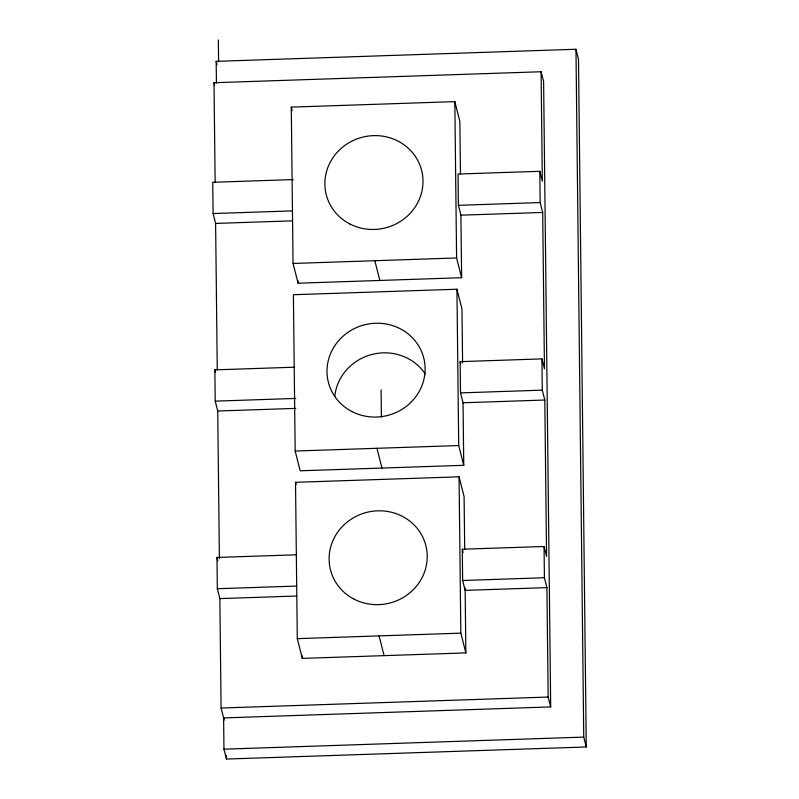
<?xml version="1.0" encoding="UTF-8"?>
<svg xmlns="http://www.w3.org/2000/svg" width="799" height="799" viewBox="0 0 799 799"><rect width="100%" height="100%" fill="white"/><g stroke="black" fill="none" stroke-linecap="round" stroke-linejoin="round"><path stroke-width="1.2" d="M216.429 82.986L216.179 61.343L575.969 49.258L578.486 59.136L586.266 746.975L226.477 759.05L223.96 749.172L223.61 717.911L550.681 706.925L543.61 81.618L541.093 71.75L214.012 82.726L215.141 182.212M541.093 71.75L542.331 181.173L539.814 171.296L458.047 174.042L458.396 205.313L460.913 215.181L461.622 277.712L298.087 283.206L293.053 263.45L291.285 107.126L454.821 101.633L459.854 121.388L460.454 174.112M293.263 179.575L212.734 182.282L213.093 213.543L215.61 223.42L217.268 369.817M213.093 213.543L292.384 210.886M458.396 205.313L540.164 202.566L542.691 212.444L544.459 368.768L541.932 358.891L460.164 361.637L460.524 392.898L463.04 402.776L463.75 465.308L300.204 470.801L295.171 451.045L293.403 294.721L456.938 289.228L461.982 308.983L462.591 362.926M215.61 223.42L292.424 220.844M460.913 215.181L542.691 212.444M293.053 263.45L456.589 257.967L461.622 277.712M219.395 558.651L217.727 411.016L215.211 401.138L214.861 369.867L294.152 367.21M215.211 401.138L295.74 398.431M460.524 392.898L542.291 390.152L544.808 400.029L546.576 556.354L544.059 546.476L462.291 549.223L462.641 580.493L465.158 590.371L546.925 587.625L548.164 697.048L550.681 706.925M217.727 411.016L295.78 408.389M463.04 402.776L544.808 400.029M295.171 451.045L458.706 445.552L463.75 465.308M465.128 587.964L465.867 652.903L302.332 658.386L297.288 638.641L295.52 482.306L459.065 476.823L464.099 496.569L464.698 549.293M224.169 720.099L221.093 708.034L219.855 598.601L217.338 588.723L216.978 557.462L296.269 554.796M217.338 588.723L296.629 586.067M462.641 580.493L544.409 577.747L546.925 587.625M219.855 598.601L296.669 596.024M297.288 638.641L460.833 633.148L465.867 652.903M221.093 708.034L548.164 697.048M223.96 749.172L583.749 737.097L586.266 746.975M460.164 361.637L460.723 363.825M462.291 549.223L463.13 552.518M374.821 260.704L379.855 280.459M291.285 107.126L292.174 110.612M376.938 448.299L381.972 468.054M379.066 635.894L384.099 655.639M216.179 61.343L217.018 64.629M214.012 82.726L214.571 84.924M295.52 482.306L296.119 484.633M214.861 369.867L215.42 372.064M216.978 557.462L217.817 560.758M575.969 49.258L583.749 737.097M539.814 171.296L540.164 202.566M541.932 358.891L542.291 390.152M544.059 546.476L544.409 577.747M454.821 101.633L456.589 257.967M456.938 289.228L458.706 445.552M459.065 476.823L460.833 633.148M381.093 389.892L381.403 417.038M298.057 280.759L298.087 283.206M302.302 655.939L302.332 658.386M218.347 39.95L218.586 61.593M226.437 755.445L226.477 759.05M334.761 396.504A49.208 46.771 -14.3 0 1 372.264 354.386A49.208 46.771 -14.3 0 1 425.168 373.862M351.989 411.575A49.208 46.771 -14.3 0 0 425.118 368.489A49.208 46.771 -14.3 0 0 351.071 330.347A49.208 46.771 -14.3 0 0 351.989 411.575M354.107 599.17A49.208 46.771 -14.3 0 0 427.235 556.084A49.208 46.771 -14.3 0 0 353.188 517.932A49.208 46.771 -14.3 0 0 354.107 599.17M349.862 223.98A49.208 46.771 -14.3 0 0 423.001 180.894A49.208 46.771 -14.3 0 0 348.943 142.751A49.208 46.771 -14.3 0 0 349.862 223.98"/></g></svg>
